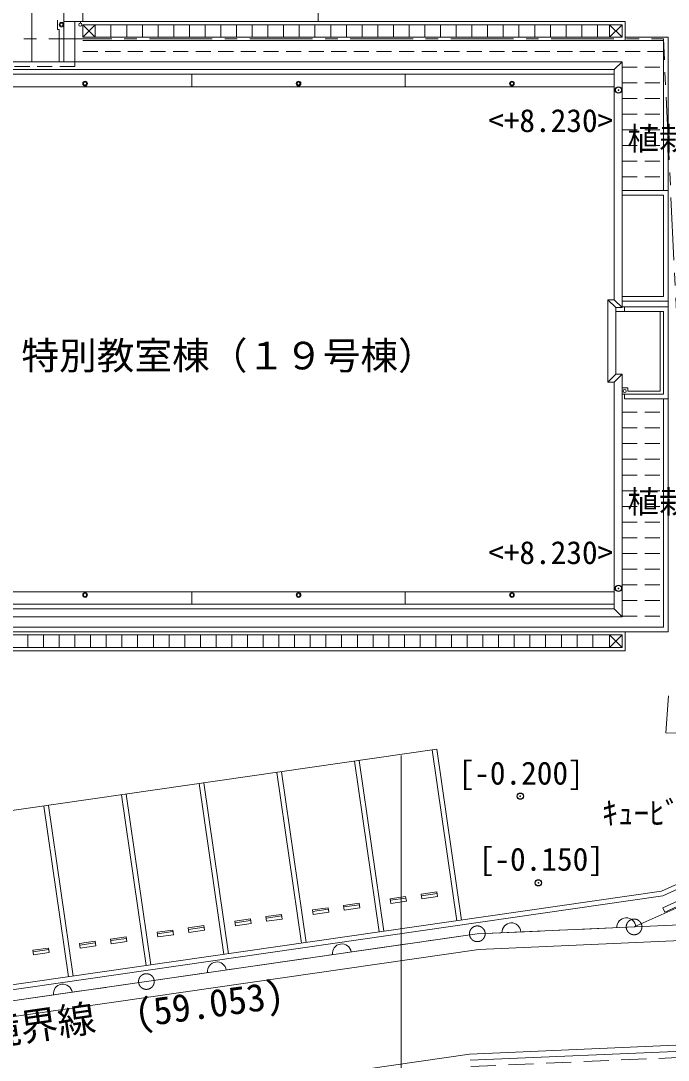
# Model space of a CAD drawing. Units: millimetres at full size, sheet at 1:400; details may follow other scales. Extents: x -117226 to 115574, y -80033 to 82367.
# Drawn here: x 10338 to 30966, y -48914 to -15787 of the extents above; entities that cross this region are included whole.
import ezdxf
from ezdxf.enums import TextEntityAlignment as Align

# ---------------------------------------------------------------- set-up
doc = ezdxf.new("R2010")
doc.units = ezdxf.units.MM
doc.header["$LTSCALE"] = 400
doc.header["$PDMODE"] = 32
doc.header["$PDSIZE"] = 200
for name, pattern in [('CHAIN1', [8, 5, -1, 1, -1]), ('DASHED1', [1.8, 1.2, -0.6]), ('DASHED2', [3, 2, -1])]:
    doc.linetypes.add(name, pattern=pattern)
for name, color, linetype, lineweight in [('0-0_通芯', 7, 'CHAIN1', 9), ('0-9_文字', 3, 'Continuous', 9), ('1-2_中線', 7, 'Continuous', 9), ('1-3_細線', 4, 'Continuous', 5), ('1-5_家具', 7, 'Continuous', 9), ('1-9_文字', 3, 'Continuous', 9), ('2-1_太線', 4, 'Continuous', 5), ('2-2_中線', 7, 'Continuous', 9), ('2-3_細線', 4, 'Continuous', 5), ('2-4_建具', 4, 'Continuous', 5), ('2-9_文字', 7, 'Continuous', 9), ('2-A_ハッチ', 4, 'Continuous', 5), ('2-C_イス', 4, 'Continuous', 5), ('2-E_壁芯', 2, 'Continuous', 18), ('4-D_点線', 3, 'CHAIN1', 13), ('D-2_中線', 4, 'Continuous', 5), ('D-5_家具', 4, 'Continuous', 5), ('D-6_設備', 4, 'Continuous', 5), ('E-1_太線', 4, 'Continuous', 5)]:
    doc.layers.add(name, color=color, linetype=linetype, lineweight=lineweight)
doc.layers.add('5-9_文字', color=2, linetype='Continuous')
doc.layers.add('A-9_文字', color=2, linetype='Continuous')
doc.styles.add('ＭＳ ゴシック', font='')
doc.styles.get('ＭＳ ゴシック').set_extended_font_data('MS Gothic')

msp = doc.modelspace()

# ---------------------------------------------------------------- linework, layer by layer
at = {"layer": '0-0_通芯'}
for p, q in [((29878.5, -44665.5), (31762.7, -43822.9)), ((24882.8, -44884.2), (29878.5, -44665.5)), ((14339.4, -46406.1), (24882.8, -44884.2)), ((-5553.9, -49277.8), (14339.4, -46406.1))]:
    msp.add_line(p, q, dxfattribs=at)
for centre in [(24882.8, -44884.2), (29878.5, -44665.5), (14339.4, -46406.1)]:
    msp.add_circle(centre, 250, dxfattribs=at)
at = {"layer": '1-2_中線'}
msp.add_line((11711, -15811.8), (12311, -15811.8), dxfattribs=at)
msp.add_lwpolyline([(11711, -15811.8), (11711, -15111.8), (12311, -15111.8), (12311, -15811.8)], dxfattribs=at)
at = {"layer": '1-3_細線'}
for p, q in [((10686, -5611.8), (10686, -17091.8)), ((19811, -15811.8), (19811, -10181.1)), ((11511, -16061.8), (11511, -15761.8)), ((11711, -17091.8), (11711, -15811.8)), ((12061, -17091.8), (12061, -15811.8)), ((11511, -16061.8), (11561, -16061.8)), ((11561, -16061.8), (11561, -17091.8))]:
    msp.add_line(p, q, dxfattribs=at)
for radius in [75, 50]:
    msp.add_circle((11636, -15911.8), radius, dxfattribs=at)
at = {"layer": '1-5_家具'}
msp.add_line((12236, -15861.8), (12236, -15811.8), dxfattribs=at)
msp.add_circle((12236, -15911.8), 50, dxfattribs=at)
at = {"layer": '2-1_太線'}
for p, q in [((30894.3, -38485.3), (30972.7, -37300.9)), ((32139.4, -38507.7), (30894.3, -38485.3))]:
    msp.add_line(p, q, dxfattribs=at)
at = {"layer": '2-2_中線', "linetype": 'DASHED1'}
msp.add_line((12536, -17091.8), (9661, -17091.8), dxfattribs=at)
at = {"layer": '2-2_中線'}
for p, q in [((29246, -17341.8), (29496, -17091.8)), ((29246, -17491.8), (8916, -17491.8)), ((29246, -24676.8), (29246, -17341.8)), ((29496, -21191.8), (30961, -21191.8)), ((30961, -21191.8), (30961, -24721.8)), ((29296, -24926.8), (29046, -24676.8)), ((29246, -24676.8), (29046, -24676.8)), ((29046, -24676.8), (29046, -27301.8)), ((29496, -24926.8), (29246, -24676.8)), ((29496, -24571.8), (30811, -24571.8)), ((29496, -24721.8), (30961, -24721.8)), ((29296, -24926.8), (29496, -24926.8)), ((29296, -24926.8), (29296, -27051.8)), ((29046, -27301.8), (29296, -27051.8)), ((29496, -27051.8), (29246, -27301.8)), ((29496, -27051.8), (29296, -27051.8)), ((29046, -27301.8), (29246, -27301.8)), ((29246, -34531.8), (29246, -27301.8)), ((29576, -27686.8), (30811, -27686.8)), ((29576, -27836.8), (29576, -27686.8)), ((8916, -34381.8), (29246, -34381.8)), ((29246, -34531.8), (29496, -34781.8)), ((29096, -35361.8), (29096, -35761.8)), ((29496, -35361.8), (29096, -35361.8)), ((29496, -35761.8), (29496, -35361.8)), ((29096, -35761.8), (29496, -35761.8))]:
    msp.add_line(p, q, dxfattribs=at)
at = {"layer": '2-2_中線', "color": 4, "lineweight": 5}
for p, q in [((30754.5, -43528.2), (34923.9, -41608.3)), ((30797.5, -43673.6), (35066.4, -41707.8)), ((-14904.6, -50270.7), (30797.5, -43673.6))]:
    msp.add_line(p, q, dxfattribs=at)
at = {"layer": '2-2_中線'}
for points in [[(12711, -15911.8), (12311, -15911.8), (12311, -16311.8), (12711, -16311.8)], [(29496, -15911.8), (29096, -15911.8), (29096, -16311.8), (29496, -16311.8)]]:
    msp.add_lwpolyline(points, close=True, dxfattribs=at)
for points in [[(29496, -24926.8), (29496, -17091.8), (8666, -17091.8)], [(29246, -17341.8), (8916, -17341.8), (8916, -18116.8)], [(29496, -21341.8), (30811, -21341.8), (30811, -24571.8)], [(29576, -24906.8), (30961, -24906.8), (30961, -27836.8), (29576, -27836.8)], [(30811, -27686.8), (30811, -25056.8), (29576, -25056.8)], [(8666, -34781.8), (29496, -34781.8), (29496, -27051.8)], [(8666, -34781.8), (8916, -34531.8), (29246, -34531.8)]]:
    msp.add_lwpolyline(points, dxfattribs=at)
at = {"layer": '2-2_中線', "linetype": 'DASHED1'}
msp.add_lwpolyline([(12061, -17091.8), (12061, -17241.8), (9311, -17241.8)], dxfattribs=at)
at = {"layer": '2-3_細線'}
for p, q in [((12311, -15811.8), (19811, -15811.8)), ((12311, -15911.8), (12711, -16311.8)), ((12711, -15911.8), (12311, -16311.8)), ((29096, -15911.8), (29496, -16311.8)), ((29496, -15911.8), (29096, -16311.8)), ((12311, -16411.8), (30811, -16411.8)), ((15786, -17491.8), (15786, -17886.8)), ((22586, -17886.8), (22586, -17491.8)), ((29246, -17886.8), (9116, -17886.8)), ((29576, -25056.8), (29296, -25056.8)), ((30711, -25056.8), (30711, -27586.8)), ((29496, -27486.8), (29676, -27486.8)), ((29676, -27586.8), (29676, -27486.8)), ((29576, -27686.8), (29496, -27686.8)), ((29676, -27586.8), (30711, -27586.8)), ((9166, -33986.8), (29246, -33986.8)), ((15786, -33986.8), (15786, -34381.8)), ((22586, -33986.8), (22586, -34381.8)), ((2561, -35111.8), (30811, -35111.8)), ((29496, -35361.8), (29096, -35761.8)), ((29096, -35361.8), (29496, -35761.8)), ((-14662.3, -44527.2), (23591.2, -39005.2)), ((23442.7, -39026.7), (24228.5, -44470.3)), ((23591.2, -39005.2), (24377, -44448.8)), ((20968.4, -39383.9), (21754.2, -44827.4)), ((21116.8, -39362.4), (21902.6, -44806)), ((18494, -39741), (19279.8, -45184.6)), ((18642.5, -39719.6), (19428.3, -45163.1)), ((16168.1, -40076.8), (16953.9, -45520.4)), ((16019.7, -40098.2), (16805.5, -45541.8)), ((13545.3, -40455.4), (14331.1, -45899)), ((13693.8, -40434), (14479.6, -45877.5)), ((11071, -40812.6), (11856.8, -46256.1)), ((11219.4, -40791.1), (12005.2, -46234.7)), ((-14913.4, -50120.5), (30754.5, -43528.2))]:
    msp.add_line(p, q, dxfattribs=at)
msp.add_lwpolyline([(29576, -25056.8), (29576, -24906.8), (29496, -24906.8)], dxfattribs=at)
for centre, radius in [((12386, -17786.8), 75), ((12386, -17786.8), 50), ((19186, -17786.8), 75), ((19186, -17786.8), 50), ((25986, -17786.8), 75), ((25986, -17786.8), 50), ((29576, -27586.8), 50), ((12386, -34086.8), 75), ((12386, -34086.8), 50), ((19186, -34086.8), 75), ((19186, -34086.8), 50), ((25986, -34086.8), 75), ((25986, -34086.8), 50)]:
    msp.add_circle(centre, radius, dxfattribs=at)
at = {"layer": '2-4_建具'}
for p, q in [((29596, -15811.8), (12311, -15811.8)), ((29596, -16411.8), (29596, -15811.8)), ((29096, -15911.8), (12311, -15911.8)), ((13211, -16311.8), (13211, -15911.8)), ((13711, -16311.8), (13711, -15911.8)), ((14211, -16311.8), (14211, -15911.8)), ((14711, -16311.8), (14711, -15911.8)), ((15211, -16311.8), (15211, -15911.8)), ((15711, -16311.8), (15711, -15911.8)), ((16211, -16311.8), (16211, -15911.8)), ((16711, -16311.8), (16711, -15911.8)), ((17211, -16311.8), (17211, -15911.8)), ((17711, -16311.8), (17711, -15911.8)), ((18211, -16311.8), (18211, -15911.8)), ((18711, -16311.8), (18711, -15911.8)), ((19211, -16311.8), (19211, -15911.8)), ((19711, -16311.8), (19711, -15911.8)), ((20211, -16311.8), (20211, -15911.8)), ((20711, -16311.8), (20711, -15911.8)), ((21211, -16311.8), (21211, -15911.8)), ((21711, -16311.8), (21711, -15911.8)), ((22211, -16311.8), (22211, -15911.8)), ((22711, -16311.8), (22711, -15911.8)), ((23211, -16311.8), (23211, -15911.8)), ((23711, -16311.8), (23711, -15911.8)), ((24211, -16311.8), (24211, -15911.8)), ((24711, -16311.8), (24711, -15911.8)), ((25211, -16311.8), (25211, -15911.8)), ((25711, -16311.8), (25711, -15911.8)), ((26211, -16311.8), (26211, -15911.8)), ((26711, -16311.8), (26711, -15911.8)), ((27211, -16311.8), (27211, -15911.8)), ((27711, -16311.8), (27711, -15911.8)), ((28211, -16311.8), (28211, -15911.8)), ((28711, -16311.8), (28711, -15911.8)), ((29096, -16311.8), (12311, -16311.8)), ((30961, -16311.8), (29596, -16311.8)), ((30811, -21191.8), (30811, -16411.8)), ((30961, -21191.8), (30961, -16311.8)), ((30961, -24721.8), (30961, -24906.8)), ((30811, -27836.8), (30811, -35111.8)), ((29096, -35361.8), (1461, -35361.8)), ((10561, -35361.8), (10561, -35761.8)), ((11061, -35361.8), (11061, -35761.8)), ((11561, -35361.8), (11561, -35761.8)), ((12061, -35361.8), (12061, -35761.8)), ((12561, -35361.8), (12561, -35761.8)), ((13061, -35361.8), (13061, -35761.8)), ((13561, -35361.8), (13561, -35761.8)), ((14061, -35361.8), (14061, -35761.8)), ((14561, -35361.8), (14561, -35761.8)), ((15061, -35361.8), (15061, -35761.8)), ((15561, -35361.8), (15561, -35761.8)), ((16061, -35361.8), (16061, -35761.8)), ((16561, -35361.8), (16561, -35761.8)), ((17061, -35361.8), (17061, -35761.8)), ((17561, -35361.8), (17561, -35761.8)), ((18061, -35361.8), (18061, -35761.8)), ((18561, -35361.8), (18561, -35761.8)), ((19061, -35361.8), (19061, -35761.8)), ((19561, -35361.8), (19561, -35761.8)), ((20061, -35361.8), (20061, -35761.8)), ((20561, -35361.8), (20561, -35761.8)), ((21061, -35361.8), (21061, -35761.8)), ((21561, -35361.8), (21561, -35761.8)), ((22061, -35361.8), (22061, -35761.8)), ((22561, -35361.8), (22561, -35761.8)), ((23061, -35361.8), (23061, -35761.8)), ((23561, -35361.8), (23561, -35761.8)), ((24061, -35361.8), (24061, -35761.8)), ((24561, -35361.8), (24561, -35761.8)), ((25061, -35361.8), (25061, -35761.8)), ((25561, -35361.8), (25561, -35761.8)), ((26061, -35361.8), (26061, -35761.8)), ((26561, -35361.8), (26561, -35761.8)), ((27061, -35361.8), (27061, -35761.8)), ((27561, -35361.8), (27561, -35761.8)), ((28061, -35361.8), (28061, -35761.8)), ((28561, -35361.8), (28561, -35761.8)), ((29596, -35861.8), (29596, -35261.8)), ((29096, -35761.8), (1461, -35761.8)), ((29596, -35861.8), (1061, -35861.8))]:
    msp.add_line(p, q, dxfattribs=at)
msp.add_lwpolyline([(30961, -27836.8), (30961, -35261.8), (-15183.3, -35261.8)], dxfattribs=at)
at = {"layer": '2-A_ハッチ', "linetype": 'DASHED1'}
for p, q in [((12311, -16762.9), (30811, -16762.9)), ((29496, -17262.9), (30811, -17262.9)), ((29496, -17762.9), (30811, -17762.9)), ((29496, -18262.9), (30811, -18262.9)), ((29496, -18762.9), (30811, -18762.9)), ((29496, -19262.9), (30811, -19262.9)), ((29496, -19762.9), (30811, -19762.9)), ((29496, -20262.9), (30811, -20262.9)), ((29496, -20762.9), (30811, -20762.9)), ((29496, -28262.9), (30811, -28262.9)), ((29496, -28762.9), (30811, -28762.9)), ((29496, -29262.9), (30811, -29262.9)), ((29496, -29762.9), (30811, -29762.9)), ((29496, -30262.9), (30811, -30262.9)), ((29496, -30762.9), (30811, -30762.9)), ((29496, -31262.9), (30811, -31262.9)), ((29496, -31762.9), (30811, -31762.9)), ((29496, -32262.9), (30811, -32262.9)), ((29496, -32762.9), (30811, -32762.9)), ((29496, -33262.9), (30811, -33262.9)), ((29496, -33762.9), (30811, -33762.9)), ((29496, -34262.9), (30811, -34262.9)), ((29496, -34762.9), (30811, -34762.9))]:
    msp.add_line(p, q, dxfattribs=at)
at = {"layer": '2-C_イス'}
for p, q in [((22104.4, -43766.5), (22600.2, -43694.9)), ((23593, -43551.6), (23096.1, -43623.4)), ((23600.1, -43601.1), (23104.2, -43672.7)), ((23614.4, -43700.1), (23593, -43551.6)), ((19630, -44123.7), (20125.9, -44052.1)), ((21118.6, -43908.8), (20621.7, -43980.5)), ((21125.7, -43958.3), (20629.9, -44029.9)), ((21140, -44057.3), (21118.6, -43908.8)), ((22125.8, -43915), (22104.4, -43766.5)), ((22607.4, -43744.4), (22111.5, -43816)), ((18644.2, -44266), (18147.4, -44337.7)), ((18651.4, -44315.4), (18155.5, -44387)), ((18665.7, -44414.4), (18644.2, -44266)), ((19651.5, -44272.1), (19630, -44123.7)), ((20133, -44101.6), (19637.2, -44173.2)), ((16169.9, -44623.2), (15673, -44694.9)), ((16177, -44672.6), (15681.2, -44744.2)), ((16191.3, -44771.6), (16169.9, -44623.2)), ((17155.7, -44480.8), (17651.5, -44409.3)), ((17177.1, -44629.3), (17155.7, -44480.8)), ((17658.7, -44458.7), (17162.8, -44530.3)), ((13695.5, -44980.3), (13198.7, -45052.1)), ((13702.7, -45029.8), (13206.8, -45101.4)), ((13717, -45128.8), (13695.5, -44980.3)), ((14681.3, -44838), (15177.2, -44766.5)), ((14702.8, -44986.5), (14681.3, -44838)), ((15184.3, -44816), (14688.5, -44887.5)), ((11221.2, -45337.5), (10724.3, -45409.2)), ((11242.6, -45486), (11221.2, -45337.5)), ((12207, -45195.2), (12702.8, -45123.6)), ((12228.4, -45343.7), (12207, -45195.2)), ((12710, -45173.1), (12214.1, -45244.7)), ((11228.3, -45387), (10732.5, -45458.6))]:
    msp.add_line(p, q, dxfattribs=at)
for points in [[(22125.8, -43915), (22621.7, -43843.4), (22600.2, -43694.9)], [(23614.4, -43700.1), (23117.5, -43771.8), (23096.1, -43623.4)], [(19651.5, -44272.1), (20147.3, -44200.6), (20125.9, -44052.1)], [(21140, -44057.3), (20643.2, -44129), (20621.7, -43980.5)], [(18665.7, -44414.4), (18168.8, -44486.1), (18147.4, -44337.7)], [(16191.3, -44771.6), (15694.5, -44843.3), (15673, -44694.9)], [(17177.1, -44629.3), (17673, -44557.7), (17651.5, -44409.3)], [(13717, -45128.8), (13220.1, -45200.5), (13198.7, -45052.1)], [(14702.8, -44986.5), (15198.6, -44914.9), (15177.2, -44766.5)], [(12228.4, -45343.7), (12724.3, -45272.1), (12702.8, -45123.6)], [(11242.6, -45486), (10745.8, -45557.7), (10724.3, -45409.2)]]:
    msp.add_lwpolyline(points, dxfattribs=at)
at = {"layer": '2-E_壁芯'}
msp.add_line((22459.9, -51508.8), (22459.9, -39201.8), dxfattribs=at)
at = {"layer": '4-D_点線'}
for p in [(1636.1, -16361.8), (31300, -26615.9)]:
    msp.add_line(p, (30811.7, -16361.8), dxfattribs=at)
at = {"layer": '5-9_文字'}
for p in [(29382.4, -17995.6), (29382.4, -33878), (26252.7, -40497.9), (26828.8, -43261.4)]:
    msp.add_point(p, dxfattribs=at)
at = {"layer": 'D-2_中線'}
for p, q in [((24638.7, -48717.7), (52242.5, -47511.4)), ((24657.4, -48917.1), (52251.2, -47711.2)), ((-10308.3, -53761.7), (24638.7, -48717.7))]:
    msp.add_line(p, q, dxfattribs=at)
at = {"layer": 'D-5_家具'}
for points in [[(31826.8, -44580.2), (24882.8, -44884.2), (14339.4, -46406.1), (-5559.1, -49278.5), (-10292.9, -50818.6)], [(31848.7, -45079.7), (24929.6, -45382.6), (14410.8, -46901), (-5445.2, -49767.3), (-10270.2, -51337)]]:
    msp.add_lwpolyline(points, dxfattribs=at)
for centre, start, end in [((29628.8, -44676.4), 2.5065, 182.5065), ((25969, -44836.6), 2.5065, 182.5065), ((20567.2, -45507.1), 8.21405, 188.21405), ((16588.3, -46081.5), 8.21405, 188.21405), ((11676.8, -46790.5), 8.21399, 188.21399)]:
    msp.add_arc(centre, 300, start, end, dxfattribs=at)
at = {"layer": 'D-6_設備', "linetype": 'DASHED2'}
msp.add_line((24676.1, -49116.5), (51340.7, -47951.2), dxfattribs=at)
at = {"layer": 'E-1_太線'}
msp.add_line((30791.5, -44061.7), (33510.1, -42809.8), dxfattribs=at)
msp.add_lwpolyline([(30791.5, -44061.7), (30854.2, -44198), (33574.7, -42945.2)], dxfattribs=at)

# ---------------------------------------------------------------- texts
at = {"layer": '0-9_文字', "style": 'ＭＳ ゴシック'}
for s, rotation, p in [('(59.053)', 7.727, (14063.6, -48138.7)), ('道路境界線', 8.214, (6862.3, -49098.9))]:
    msp.add_text(s, height=879.8, rotation=rotation, dxfattribs=at).set_placement(p, align=Align.BOTTOM_LEFT)
at = {"layer": '1-9_文字', "color": 2, "style": 'ＭＳ ゴシック'}
msp.add_text('ｷｭｰﾋﾞｸﾙ', height=733.1, dxfattribs=at).set_placement((28860.1, -41621.7), align=Align.BOTTOM_LEFT)
at = {"layer": '2-9_文字', "style": 'ＭＳ ゴシック'}
for p in [(29668.1, -20129.1), (29668.1, -31702.6)]:
    msp.add_text('植栽', height=733.1, dxfattribs=at).set_placement(p, align=Align.BOTTOM_LEFT)
at = {"layer": '5-9_文字', "style": 'ＭＳ ゴシック'}
for s, p in [('<+8.230>', (25226.2, -19552.3)), ('<+8.230>', (25226.2, -33321.3)), ('[-0.200]', (24285.1, -40349.5)), ('[-0.150]', (24927.8, -43094))]:
    msp.add_text(s, height=733.1, dxfattribs=at).set_placement(p, align=Align.BOTTOM_LEFT)
at = {"layer": 'A-9_文字', "color": 3, "style": 'ＭＳ ゴシック'}
msp.add_text('特別教室棟（１９号棟）', height=879.8, dxfattribs=at).set_placement((10358, -27161.5), align=Align.BOTTOM_LEFT)

doc.saveas('drawing.dxf')
